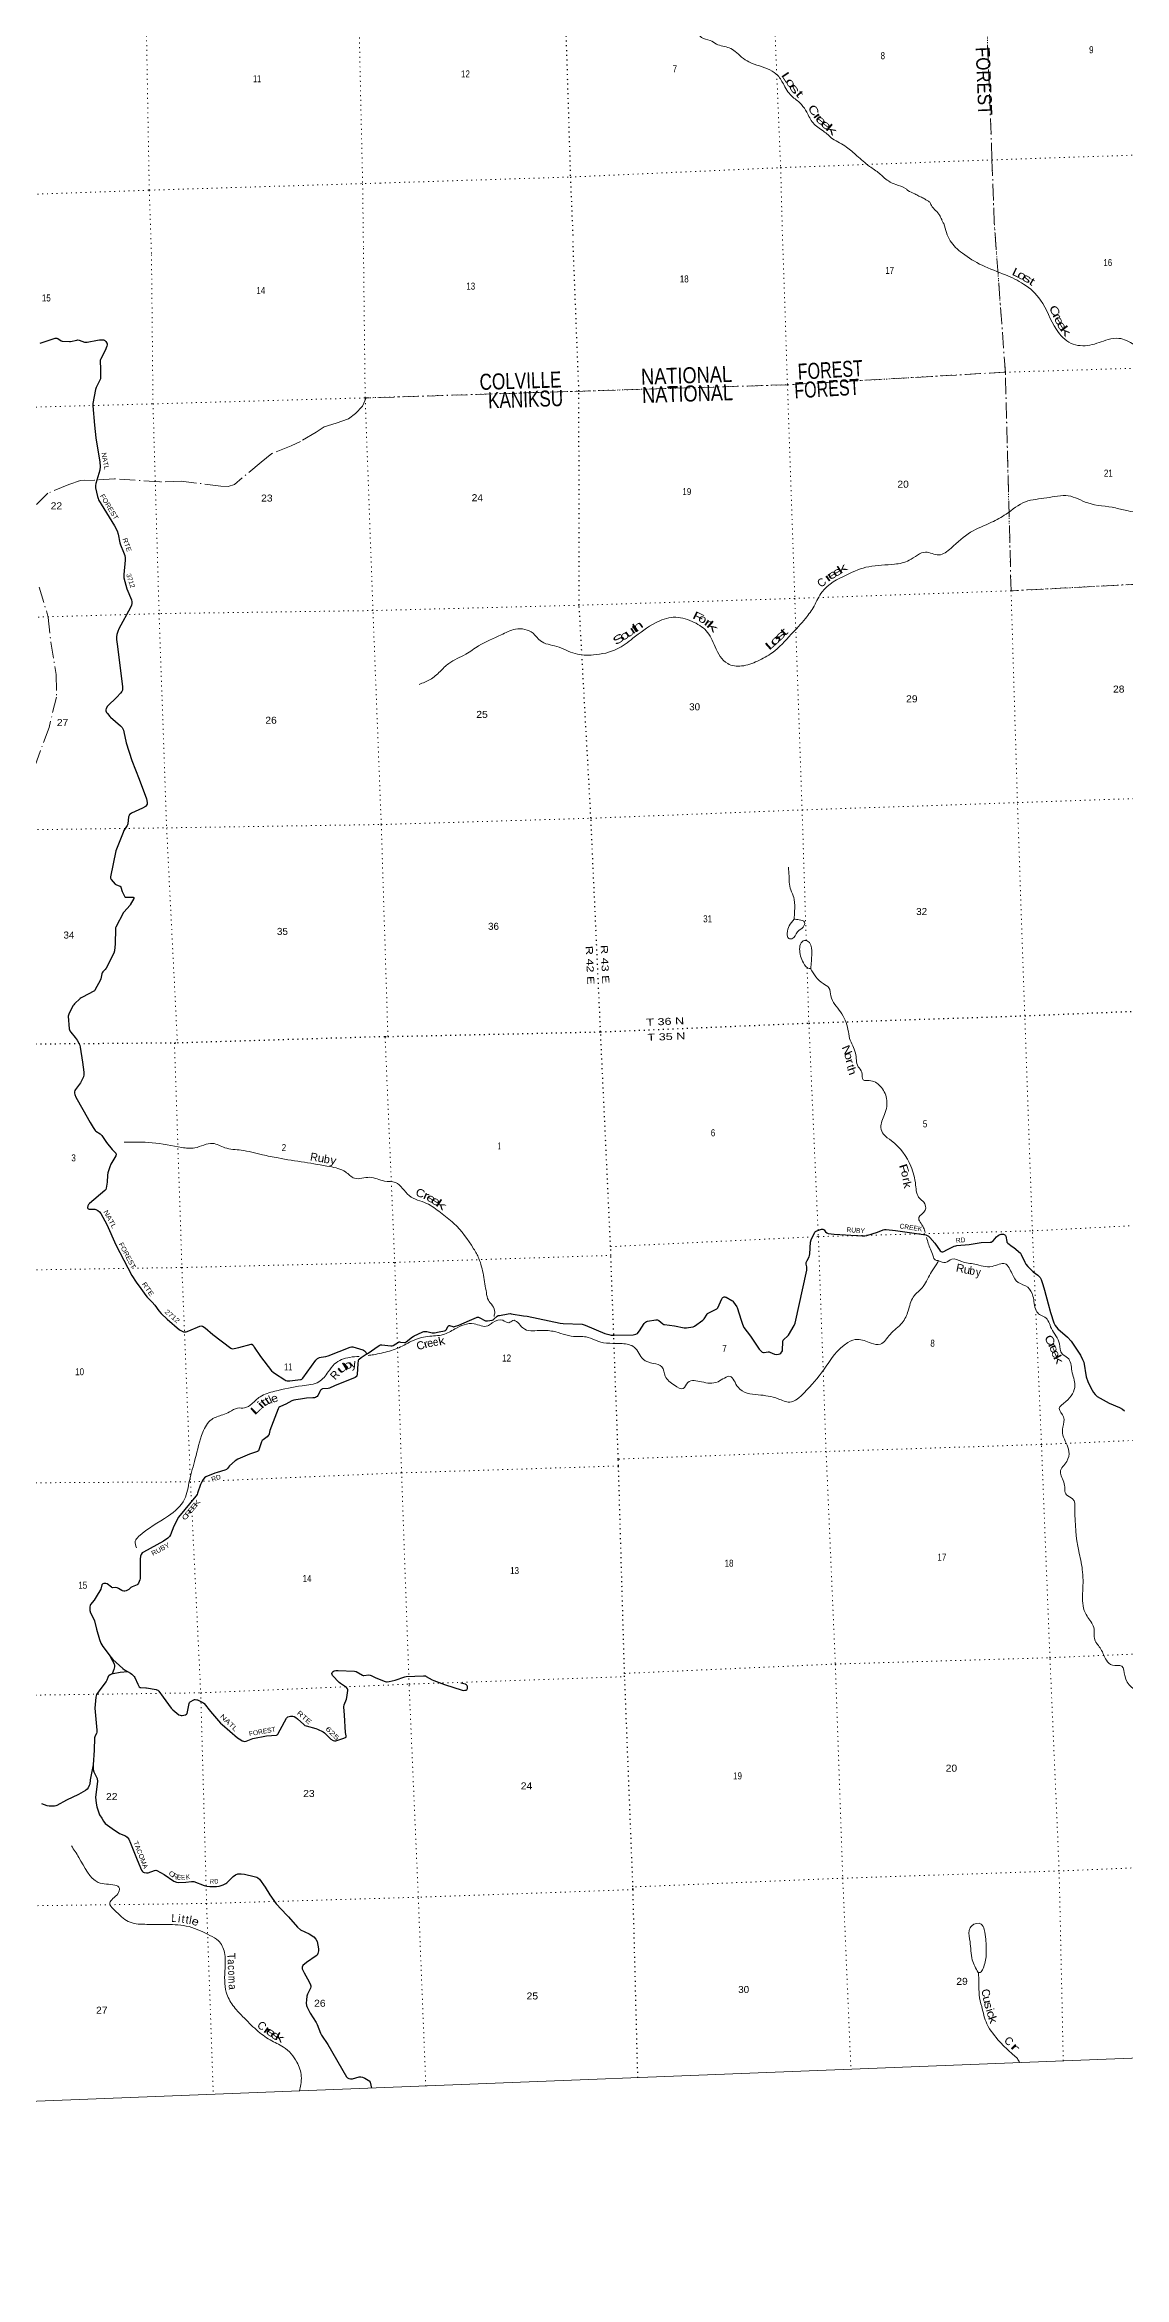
# Model space of a CAD drawing. Header units: feet. Extents: x 727543 to 978287, y 379550 to 572970.
# Drawn here: x 856891 to 883876, y 379550 to 435364 of the extents above; entities that cross this region are included whole.
import ezdxf
from ezdxf.enums import TextEntityAlignment as Align

# ---------------------------------------------------------------- set-up
doc = ezdxf.new("R2010")
doc.units = ezdxf.units.FT
doc.header["$LTSCALE"] = 80
doc.linetypes.add('DOT_DASHED', pattern=[7.7, 5, -1.2, 0.3, -1.2])
doc.linetypes.add('DOTTED', pattern=[1.5, 0.3, -1.2])
for name, color, linetype, lineweight in [('29', 7, 'Continuous', 25), ('39', 7, 'Continuous', 13), ('4', 7, 'Continuous', 13), ('44', 7, 'DOT_DASHED', 13), ('6', 7, 'DOTTED', 25), ('7', 7, 'DOTTED', 13)]:
    doc.layers.add(name, color=color, linetype=linetype, lineweight=lineweight)
doc.layers.add('30', color=7, linetype='Continuous')
doc.layers.add('41', color=7, linetype='Continuous')

msp = doc.modelspace()

# ---------------------------------------------------------------- linework, layer by layer
at = {"layer": '29'}
msp.add_line((881880.46, 404226.96), (881972.18, 403888.89), dxfattribs=at)
for points in [[(856779.81, 427901.06), (857151.66, 428024.08), (857167.07, 428028.49), (857180.27, 428028.49), (857196.11, 428025.85), (857216.79, 428018.79), (857307.01, 427961.56), (857330.13, 427954.46), (857510.33, 427942.18), (857533.45, 427942.92), (857694.72, 427979.18), (857722.8, 427981.09), (857751.05, 427976.54), (857889.24, 427928.1), (857919.86, 427923), (857954.37, 427924.57), (858214.97, 427979.72), (858260.22, 427985.35), (858319.63, 427988.88), (858356.16, 427986.23), (858372.88, 427983.59), (858381.72, 427978.71), (858393.56, 427969.51), (858403.68, 427960.69), (858416.01, 427945.72), (858448.57, 427901.68), (858454.29, 427891.12), (858455.75, 427881.23), (858456.93, 427869.11), (858456.49, 427856.77), (858449.01, 427826.83), (858405.6, 427722.17), (858293.22, 427513.3), (858284.42, 427492.16), (858280.78, 427467.41), (858289.39, 427242.42), (858287.06, 427034.2), (858283.54, 427006.02), (858276.94, 426990.39), (858181.44, 426792.89), (858165.77, 426746.27), (858096.07, 426394.81), (858091.22, 426332.66), (858139.71, 425852.29)], [(858139.71, 425852.29), (858172.12, 425531.25), (858273.55, 424927.89), (858280.91, 424820.11), (858267.2, 424726.42), (858169.13, 424397.37), (858162.09, 424342.77), (858163.57, 424285.43), (858207.86, 424064.47), (858224.59, 424016.91), (858237.19, 423988.74), (858635.88, 423333.54), (858700.76, 423206.67), (858732.19, 423126.34), (858772.93, 422910.75), (858790.55, 422861.19), (858863.88, 422677.17), (858890.87, 422597.22), (858901.43, 422537.33), (858903.58, 422479.65), (858866.23, 422121.64), (858872.52, 422031.66), (858943.07, 421763.01), (859058.03, 421488.19), (859067.79, 421438.22), (859069.55, 421394.18), (859058.99, 421348.39), (859035.34, 421294.07), (858746.43, 420760.76), (858716.61, 420689.63), (858697.59, 420619.87), (858690.21, 420562.81), (858690.21, 420494.11), (858709.05, 420320.55), (858839.98, 419314.02), (858840.72, 419259.36), (858833.68, 419227.66), (858817.83, 419194.19), (858787.9, 419152.87), (858695.41, 419050.37), (858465.07, 418823.35), (858432.32, 418771.45), (858420.88, 418737.99), (858423.52, 418711.56), (858440.25, 418671.05), (858458.73, 418642.87), (858521.22, 418570.65), (858539.78, 418550.85), (858789.12, 418334.01), (858824.88, 418294.11), (858842.48, 418264.17), (858858.33, 418230.7), (858871.24, 418182.55), (858929.83, 417911.38), (859073.16, 417472.76), (859251.59, 417002.17)], [(859251.59, 417002.17), (859437.34, 416512.28), (859456.84, 416416.45), (859453.32, 416381.23), (859435.39, 416353.25), (859407.55, 416321.34), (859339.9, 416276.79), (859059.6, 416148.26), (859029.97, 416131.11), (859013.24, 416117.01), (859001.8, 416097.65), (858988.78, 416056.74), (858970.12, 415888.04), (858963.08, 415859.86), (858954.9, 415840.02), (858871.54, 415717.18), (858850.91, 415670.65), (858667.75, 415208.19), (858534.43, 414558.17), (858534.43, 414537.03), (858537.25, 414524.62), (858545.44, 414507.98), (858555.56, 414494.76), (858654.58, 414381.16), (858663.16, 414373.68), (858673.82, 414367.41), (858771.64, 414330.96), (858783.31, 414324.8), (858788.13, 414319.92), (858792.55, 414313.35), (858797.17, 414303.65), (858828.99, 414196.9), (858892.01, 414062.78), (858896.62, 414057.5), (858900.7, 414055.05), (858906.75, 414052.21), (858913.13, 414051.33), (858993.26, 414050.91), (859101.78, 414049.45), (859109.62, 414048.25), (859112.93, 414046.93), (859119.09, 414039.88), (859122.61, 414029.31), (859122.39, 414024.03), (859120.98, 414020.08), (859032.17, 413863.3), (859017.3, 413842.67), (858875.94, 413689.8), (858859.4, 413664.99), (858669.97, 413303.17), (858664.25, 413284.67), (858660.05, 413258.19), (858656.23, 412885.8), (858636.09, 412706.92), (858620.95, 412652.92), (858427.92, 412279.78), (858407.49, 412247.54), (858346.5, 412183.78), (858328.58, 412157.69), (858319.22, 412131.82), (858297.21, 412012.04), (858286.98, 411984.91), (858142.75, 411728.46), (858133.06, 411714.36), (858119.04, 411702.18), (857833.81, 411553.18), (857801.24, 411534.69), (857774.64, 411516.62), (857634.45, 411384.09), (857617.73, 411364.72), (857598.76, 411336.16), (857493.18, 411124.28), (857486.14, 411102.26), (857482.19, 411075.71), (857501.99, 410763.18), (857509.03, 410736.76), (857520.17, 410713.13), (857542.48, 410678.63), (857657.14, 410545.88), (857704.43, 410476.07), (857755.48, 410389.76), (857767.8, 410354.53), (857776.89, 410303.45), (857833.69, 409927.98)], [(857833.69, 409927.98), (857869.03, 409674.62), (857867.75, 409609.1), (857858.47, 409563.65), (857840.86, 409514.33), (857786.9, 409412.53), (857662.19, 409248.36), (857644.59, 409218.41), (857636.85, 409186.88), (857637.55, 409155), (857646.35, 409123.3), (857672.01, 409055.57), (857846.67, 408743.02), (858031.67, 408422.86), (858102.28, 408295.43), (858132.85, 408246.05), (858150.69, 408223.21), (858171.81, 408202.07), (858274.79, 408136.9), (858295.92, 408121.05), (858317.32, 408096.89), (858432.69, 407916.65), (858581.76, 407747.89), (858656.79, 407671.88), (858670.87, 407650.74), (858674.77, 407627.07), (858667.35, 407589.09), (858547.86, 407374.23), (858522.12, 407310.79), (858471.07, 407157.55), (858461.98, 407098.98), (858452.32, 406931.57)], [(858452.32, 406931.57), (858429.7, 406777.08), (858419.14, 406745.38), (858396.23, 406717.94), (858014.78, 406398.02), (857985.21, 406366.67), (857967.6, 406333.2), (857962.32, 406292.69), (857967.34, 406273.29), (857978.16, 406262.75), (858002.81, 406253.94), (858116.73, 406253.43), (858141.88, 406252.18), (858166.52, 406245.13), (858217.57, 406220.47), (858258.06, 406188.77), (858291.5, 406148.13), (858444.88, 405866.88), (858669.11, 405361.26), (859071.95, 404597.57), (859177.84, 404427.34), (859297.44, 404269.06), (859419, 404092.67), (859452.45, 404050.25), (859581.55, 403930.95), (859644.33, 403856.64), (859746.66, 403710.56), (859806.28, 403641.75), (859951.49, 403501.9), (860260.45, 403240.14), (860310.62, 403208.44), (860359.16, 403189.12), (860393.36, 403185.54), (860425.92, 403187.3), (860496.33, 403208.44), (860765.5, 403331.01), (860799.99, 403337.03), (860838.72, 403326.46), (860903.78, 403286.55), (861091.04, 403117.39), (861543.98, 402776.34), (861561.34, 402768.09), (861580.71, 402764.56), (861628.24, 402769.85), (861744.06, 402796.85), (862054.28, 402878.35), (862074.48, 402879.06), (862081.53, 402873.77), (862099.13, 402854.4), (862131.4, 402805.15), (862282.93, 402572.11), (862561.87, 402211.65), (862598.18, 402174.48), (862631.63, 402151.58), (862890.4, 401984.25), (862915.93, 401973.68), (862952.97, 401964.57), (862991.62, 401963.11), (863022.42, 401964.87), (863285.6, 401993.05), (863304.96, 401998.34), (863320.96, 402006.25), (863345.45, 402028.28), (863672.34, 402481.84), (863712.49, 402519.72), (863758.26, 402540.86), (863798.3, 402549.53), (863922.01, 402570.84), (863976.54, 402586.66), (864524, 402803.31), (864561.6, 402811.11), (864594.42, 402808.6), (864839.49, 402740.34), (864862.87, 402725.81), (864882.24, 402709.96), (864950, 402634.34)], [(874299.43, 403478.36), (874329.28, 403376.78), (874345.7, 403332.57), (874368.89, 403295.75), (874530.24, 403076.78), (874751.56, 402752.11), (874794.89, 402701.26), (874824.82, 402680.13), (874855.14, 402669.97), (874877.63, 402667.8), (874973.07, 402685), (874995.57, 402685.41), (875018.46, 402680.13), (875131.12, 402627.28), (875176.45, 402619.14), (875229.7, 402625.52), (875268.43, 402637.85), (875289.55, 402650.18), (875316.61, 402683.4), (875328.28, 402715.35), (875338.46, 402951.93), (875351.17, 402981.33), (875361.73, 402997.19), (875458.26, 403075.69), (875481.43, 403102.87), (875622.65, 403346.21), (875645.15, 403405.85), (875941.51, 404723.83), (875944.41, 404769.21), (875939.13, 404811.48), (875921.55, 404877.92), (875921.53, 404906.6), (875925.05, 404922.45), (875946.17, 404973.54), (875994.76, 405064.11), (876004.26, 405091.55), (876013.06, 405135.59), (876033.22, 405423.87), (876051.79, 405486.12), (876137.83, 405681.81), (876159.17, 405697.49), (876190.86, 405713.35), (876308.8, 405750.34), (876340, 405752.71), (876354.57, 405746.81), (876370.41, 405736.25), (876407.38, 405685.16), (876437.94, 405660.26), (876472.52, 405648.17), (876623.97, 405627.87), (877324.53, 405583), (877390.87, 405585.78), (877437.2, 405595.33), (877710.66, 405679.76), (877849.11, 405735.9), (877884.33, 405743.29), (877926.58, 405745.05), (878155.16, 405716.62), (878917.66, 405607.66), (878951.1, 405595.33), (878977.88, 405580.31), (879016.24, 405546.01), (879135.44, 405399.84), (879273.25, 405213.1), (879294.37, 405191.96), (879318.44, 405184.22), (879341.9, 405184.91), (879366.55, 405193.72), (879439, 405235.58), (879622.43, 405323.8), (879660.53, 405336.4), (879692.21, 405341.68), (879994.43, 405365.66), (880299.64, 405420.79), (880523.1, 405426.23), (880551.26, 405431.51), (880575.99, 405442.51), (880598.79, 405459.69), (880683.91, 405561.75), (880719.38, 405595.33), (880745.79, 405612.94), (880768.67, 405622.63), (880797.72, 405629.68), (880823.83, 405632.04), (880857.57, 405630.56), (880873.41, 405623.51), (880885.73, 405614.7), (880903.34, 405594.45), (880912.37, 405575.41), (880935.9, 405441.2), (880940.31, 405430.63), (880946.47, 405422.71), (880964.07, 405405.09), (881076.29, 405322.34)], [(881076.29, 405322.34), (881111.87, 405296.1), (881279.18, 405151.44), (881301.36, 405121), (881386.57, 404931.27), (881417.11, 404878.4), (881460.5, 404822.06), (881597.33, 404682.79), (881710.48, 404603.64), (881750.42, 404566.51), (881770.33, 404541.99), (881793.21, 404496.19), (881842.42, 404367.18), (881880.46, 404226.96)], [(866750.87, 403187.62), (866886.43, 403209.38), (866910.16, 403218.04), (866926.92, 403232.28), (866978.85, 403330.04), (866985.89, 403337.09), (866991.86, 403340.2), (867000.85, 403341.49), (867013.17, 403340.61), (867090.63, 403315.95), (867102.07, 403314.19), (867113.33, 403315.14), (867138.16, 403320.35), (867242.3, 403356.8), (867509.18, 403468.67), (867681.24, 403544.07), (867702.36, 403549.35), (867716.98, 403549.87), (867733.17, 403549.35), (867747.25, 403544.07), (867909.1, 403463.41), (867929.45, 403457.77), (867955.85, 403457.76), (868075.55, 403480.66), (868100.2, 403490.36), (868118.51, 403502.42), (868199.96, 403578.29), (868222.55, 403590.76), (868255.11, 403598.68), (868479.57, 403640.09), (868522.91, 403642.22), (868550.86, 403639.21), (868859.21, 403590.07)], [(868859.21, 403590.07), (868951.28, 403575.79), (869772.56, 403399.65), (869848.05, 403394.31), (870325.31, 403374.99), (870397.82, 403357.15), (870893.9, 403148.7), (870994.24, 403116.06), (871050.58, 403105.49), (871128.67, 403102.27), (871602.4, 403110.19), (871664.94, 403124.86), (871705.43, 403146), (871728.31, 403167.14), (871761.22, 403211.45), (871870.77, 403393.14), (871907.87, 403431.36), (871928.99, 403443.69), (871956.85, 403453.11), (872168.4, 403484.2), (872204.75, 403483.69), (872238.82, 403471.87), (872339.16, 403383.8), (872358.52, 403373.23), (872379.9, 403368.34), (872630.18, 403336.65), (872877.83, 403286.92), (872899.84, 403286.04), (872933.37, 403287.07), (872979.93, 403292.2), (873096.11, 403309.82), (873117.24, 403316.87), (873136.77, 403325.83), (873337.86, 403477.17), (873361.06, 403498.3), (873372.5, 403513.27), (873446.55, 403628.63), (873458.76, 403644.51), (873472.84, 403654.19), (873689.37, 403763.4), (873710.5, 403776.62), (873719.69, 403787.04), (873815.51, 404012.41), (873827.56, 404031.15), (873842.52, 404043.48), (873875.97, 404057.57), (873894.46, 404059.33), (873910.23, 404056.64), (873924.38, 404052.29), (874066.98, 403968.62), (874078.42, 403959.81), (874088.1, 403951), (874107.47, 403928.11), (874190.2, 403814.49), (874199.51, 403793.2), (874299.43, 403478.36)], [(881972.18, 403888.89), (882031.85, 403668.94), (882111.84, 403407.62), (882150.82, 403341.97), (882217.46, 403263.18), (882457.15, 403053.09), (882548.41, 402949.64), (882780.78, 402604.4), (882832.01, 402495.47), (882861.76, 402424.73), (882918.09, 402065.39), (882965.69, 401941.76), (883041.31, 401787.08), (883108.21, 401670.83), (883150.46, 401617.98), (883198.74, 401573.32), (883492.58, 401400.61), (883755.66, 401297.02), (883833.48, 401255.12), (883879.25, 401209.32)], [(864952.01, 402634.42), (865247.5, 402847.38), (865282.92, 402857.64), (865319.68, 402859.71), (865546.76, 402838.57), (865580.21, 402840.34), (865600.77, 402844.89), (865738.22, 402927.15), (865752.74, 402932.82), (865759.78, 402933.7), (865786.17, 402931.93), (865883.15, 402919.18), (865897.09, 402920.49), (865905.89, 402923.13), (865923.47, 402933.69), (866084.55, 403062.48), (866103.93, 403072.86), (866124.18, 403082.55), (866327.51, 403182.07), (866342.47, 403187.35), (866367.11, 403192.64), (866388.84, 403194.03), (866441.05, 403191.76), (866572.2, 403160.05), (866599.09, 403158.64), (866631.17, 403160.05), (866750.87, 403187.62)], [(864950, 402634.34), (864803.22, 402533.58), (864751.19, 402496.94), (864735.34, 402482.85), (864729.4, 402468.09), (864718.59, 402383.13), (864704.37, 402124.98), (864696.62, 402088.29), (864689.57, 402079.48), (864682.53, 402068.91), (864651.06, 402048.29), (864132.96, 401835.28), (864006.54, 401779.65), (863978.39, 401771.22), (863836.46, 401762.41), (863816.44, 401753.61), (863798.84, 401739.51), (863789.15, 401729.82), (863766.89, 401691.06), (863728.42, 401601.24), (863721.38, 401591.55), (863701.16, 401571.59), (863684.41, 401558.08), (863658.01, 401545.75), (863632.48, 401536.94), (863596.18, 401532.96), (863433.74, 401526.1), (863283.6, 401505.1)], [(863283.6, 401505.1), (863166.02, 401488.65), (863116.69, 401479.71), (863092.04, 401472.66), (863066.6, 401462.32), (862917.19, 401377.55), (862786.62, 401323.83), (862765.49, 401309.74), (862743.64, 401293.77), (862723.24, 401262.18), (862518.59, 400718.89), (862505.62, 400637.86), (862499.68, 400619.25), (862485.6, 400599.88), (862448.31, 400560.99), (862348.29, 400483.62), (862330.68, 400467.77), (862314.4, 400438.64), (862272.96, 400314.16), (862247.94, 400233.49), (862233.86, 400212.36), (862209.24, 400194.77), (862014.87, 400130.23), (861718.08, 399999.22), (861651.8, 399959.99), (861514.57, 399833.02)], [(861513.63, 399832.14), (861514.57, 399833.02), (861457.54, 399766.71), (861434.65, 399745.57), (861397.63, 399725.93), (861200.79, 399673.36), (861145.95, 399655.74), (860919.8, 399562.91), (860887.18, 399537.72), (860855.49, 399498.97), (860811.48, 399423.23), (860786.42, 399374.18), (860711.14, 399151.96), (860698.82, 399123.78), (860673.08, 399081.68), (860233.31, 398554.07), (860123.37, 398330.12), (860033.4, 398112.7), (860012.27, 398073.94), (859970.24, 398027.89), (859858.47, 397956.77), (859362.8, 397682.34), (859329.25, 397658.24), (859301.08, 397619.49), (859283.48, 397577.21), (859277.32, 397501.68), (859281.75, 397071.28), (859276.43, 397018.83), (859269.39, 396985.36), (859234.19, 396900.81), (859221.86, 396879.68), (859199.43, 396860.57), (859074.63, 396815.06), (859044.06, 396795.13), (858992.86, 396747.22), (858927.88, 396712.34), (858896.19, 396705.29), (858865.9, 396705.65), (858836.34, 396710.58), (858824.02, 396717.62), (858739.52, 396772.23), (858704.02, 396789.36), (858662.06, 396793.37), (858589.55, 396788.56), (858572.28, 396793.37), (858559.96, 396800.41), (858451.12, 396889.36), (858417.37, 396897.29), (858368.08, 396897.29), (858345.19, 396890.25), (858334.88, 396882.44), (858324.07, 396865.59), (858297.69, 396752.1), (858182.36, 396564.14), (858128.27, 396481.85)], [(858128.27, 396481.85), (858038.89, 396367.1), (858026.57, 396342.44), (858019.13, 396315.8), (858021.29, 396220.9), (858024.81, 396194.48), (858032.53, 396175.52), (858121.44, 396004.23), (858137.47, 395958.45), (858189.44, 395749.55), (858261.53, 395493.04), (858295.9, 395403.59), (858344.35, 395323.5), (858551.15, 395046.01), (858593.9, 394996), (858841.54, 394771.04), (858889.14, 394737.76), (859038.98, 394650.6), (859073.98, 394626.79), (859096.87, 394603.89), (859125.03, 394572.19), (859141.47, 394544.26), (859216.04, 394380.4), (859257.05, 394315.03), (859274.66, 394297.41), (859295.78, 394291.21), (859419.01, 394288.6), (859434.85, 394286.85), (859676.02, 394244.57), (859697.15, 394237.53), (859715.98, 394228.46), (859730.6, 394217.27), (859742.92, 394202.29), (859849.31, 394050.99), (860050.51, 393779.8), (860094.99, 393739.02), (860244.63, 393615.72), (860280.34, 393600.37), (860302.72, 393596.34), (860329.13, 393598.11), (860413.62, 393610.44), (860436.07, 393625.05), (860450.59, 393649.19), (860502.04, 393895.43), (860512.2, 393923.98), (860524.53, 393936.31), (860616.07, 393990.92), (860637.19, 393997.96), (860656.78, 393998.54), (860697.04, 393989.15), (860711.13, 393983.87), (860846.68, 393916.93), (860873.08, 393901.08), (860881.83, 393891.34), (861033.98, 393694.54), (861290.02, 393407.56), (861330.79, 393367.35), (861712.03, 393035.03), (861790.25, 392985.11), (861830.74, 392963.97), (861864.19, 392949.88), (861888.11, 392947.89), (861924.04, 392956.93), (862054.56, 393007.22), (862093.04, 393020.34), (862439.29, 393083.82), (862686.29, 393103.14), (862703.31, 393113.07), (862716.22, 393126.03), (862780.84, 393239.07), (862936.44, 393529.34), (862957.39, 393550.55), (862971.48, 393559.36), (863038.85, 393575.45), (863066.04, 393577.55), (863095.33, 393576.28), (863124.63, 393568.17), (863172.71, 393548.25), (863214.18, 393514.9), (863365.81, 393367.36), (863397.27, 393349.59), (863425.66, 393339.17), (863665.36, 393272.37), (863714.36, 393254.62), (863855.32, 393189.84), (863887.77, 393164.79), (864045.12, 393006.7), (864099.9, 392972.78), (864135.1, 392962.22), (864149.19, 392961.34), (864165.28, 392963.48), (864345.85, 393021.4), (864411.48, 393045), (864423.81, 393055.57), (864426.69, 393061.03), (864429.09, 393069.67), (864429.09, 393087.28), (864412.35, 393173.1), (864383.95, 393600.03)], [(858605.51, 394640.36), (858591.63, 394639.13), (858563.47, 394626.79), (858531.79, 394610.94), (858498.34, 394586.28), (858480.73, 394568.67), (858468.44, 394548.06), (858445.52, 394475.31), (858428.17, 394445.75), (858296.18, 394273.18), (858188.51, 394121.26), (858174.42, 394089.55), (858166.11, 394050.39), (858146.42, 393777.94), (858198.12, 393225.59), (858193.48, 393178.32), (858184.04, 393148.08), (858152.35, 393086.44), (858138.54, 393039.18), (858126.32, 392728.81), (858102.22, 392361.6), (858106.59, 392253.26), (858113.63, 392216.26), (858122.87, 392189.43), (858173.48, 392089.43), (858189.32, 392052.44), (858199.89, 392018.98), (858208.69, 391948.51), (858165.29, 391553.4), (858177, 391405.97), (858194.58, 391313.19), (858265.02, 391110.04), (858316.02, 391026.56), (858360.08, 390951.5), (858405.85, 390898.66), (858574.92, 390769.88), (858760.48, 390644.92), (858912.86, 390585.12), (858956.92, 390550.59), (858997.36, 390500.56), (859038.97, 390401.14), (859201.43, 389987.47), (859310.71, 389725.5), (859334.71, 389693.21), (859353.73, 389682.03), (859380.73, 389668.1), (859433.01, 389661.82), (859476.9, 389665.09), (859634.62, 389721.98), (859673.35, 389729.03), (859695.65, 389722.61), (859874.35, 389619.49), (860120.49, 389450.71), (860185.08, 389425.36), (860247.24, 389419), (860416.08, 389425.05), (860557.08, 389443.66), (860595.92, 389446.26), (860618.32, 389441.63), (860881.16, 389344.07), (860944.37, 389327.4), (861021.83, 389320.36), (861106.32, 389316.83), (861187.37, 389320.77), (861254.2, 389330.92), (861356.3, 389359.11), (861423.39, 389399.14), (861440.8, 389415.48), (861601.66, 389569.63), (861662.61, 389612.76), (861722.47, 389633.9), (861799.92, 389640.95), (861884.5, 389631.87), (862127.36, 389570.49), (862194.26, 389552.87), (862222.42, 389535.26), (862261.15, 389503.55), (862405.16, 389305.75), (862514.9, 389115.21), (862674.3, 388886.53), (862942.14, 388606.08), (862986.56, 388559.33)], [(858529.97, 395070.79), (858626.21, 394886.7), (858635.65, 394848.74), (858635.65, 394808.22), (858621.49, 394747.67), (858577.73, 394633.92)], [(858969.54, 394690.99), (858777.2, 394667.72), (858603.51, 394640.27)], [(864383.95, 393600.03), (864369.77, 393813.15), (864377.15, 393865.86), (864433.49, 394005.02), (864441.37, 394041.52), (864466.93, 394216.4), (864466.93, 394242.82), (864458.98, 394263.59), (864433.49, 394293.9), (864283.22, 394395.01), (864252.17, 394417.21), (864086.79, 394593.96), (864074.37, 394618.02), (864069.09, 394642.68), (864074.37, 394667.34), (864099.07, 394693.07), (864128.94, 394713.14), (864165.91, 394720.18), (864224.48, 394722.51), (864637.69, 394704.33), (864673.38, 394697.18), (864836.62, 394603.93), (864852.46, 394598.64), (864868.04, 394596.74), (864993.29, 394609.21), (865024.46, 394603.34), (865047.86, 394596.88), (865171.46, 394541.14), (865405.23, 394447.16), (865431.63, 394440.11), (865450.58, 394438.23), (865503.81, 394443.63), (865653.82, 394481.01)], [(865653.82, 394481.01), (865896.38, 394565.18), (865929.65, 394569.1), (866361.12, 394588.08), (866407.16, 394583.21), (866429.78, 394573.99), (866579.41, 394485.92), (866614.39, 394469.22), (866885.26, 394372), (867324.57, 394229.57), (867361.91, 394224.35), (867396.23, 394225.22), (867425.28, 394231.39), (867442.66, 394240.59), (867453.45, 394254.29), (867459.6, 394272.78), (867462.03, 394311.83), (867456.09, 394330.04), (867443.76, 394346.76), (867433.2, 394358.22), (867417.61, 394370.31), (867405.92, 394375.84), (867295.82, 394403.41)], [(858102.12, 392364.02), (858032.14, 391988.42), (858016.8, 391879.84), (858004.47, 391844.61), (857977.43, 391790.94), (857953.42, 391756.54), (857909.41, 391721.31), (857734.92, 391619.75), (857435.02, 391478.32), (857194.69, 391349.63), (857168.29, 391339.06), (857139.29, 391333.05), (857004.57, 391328.49), (856950.4, 391335.14), (856823.24, 391386.62)], [(862986.56, 388559.33), (863208.26, 388302.21), (863289.56, 388240.46), (863500.27, 388140.7), (863619.74, 388063.25), (863669.48, 388002.76), (863698.47, 387947.86), (863732.85, 387759.67), (863733.54, 387713.93), (863722.29, 387646.94), (863701.17, 387604.66), (863680.23, 387584.92), (863435.48, 387419.66), (863345.56, 387347.48), (863327.96, 387305.2), (863326.94, 387264.18), (863381.15, 387159.83), (863502.14, 386937.57), (863535.69, 386866.59), (863542.73, 386836.64), (863544.49, 386808.46), (863536.37, 386778.05), (863456.47, 386632.31), (863441.63, 386576.87), (863431.82, 386491.39), (863430.06, 386401.55), (863438.37, 386347.36), (863447.67, 386317), (863530.21, 386152.04), (863678.28, 385917.14), (863701.56, 385873.56), (863782.14, 385651.15), (863808.35, 385602.41), (863967.83, 385371.72), (864438.54, 384566.64), (864463.42, 384541.41), (864496.87, 384520.27), (864537.35, 384511.46), (864560.24, 384511.46), (864583.23, 384512.38), (864750.36, 384560.78), (864794.18, 384563.53), (864834.86, 384555.5), (864889.44, 384530.84), (864980.13, 384480.84), (865003.86, 384460.38), (865024.4, 384426.37), (865063.99, 384277.17)]]:
    msp.add_lwpolyline(points, dxfattribs=at)
at = {"layer": '39'}
msp.add_line((868096.1, 403425.63), (868095.82, 403424.04), dxfattribs=at)
for points in [[(868308.46, 441045.2), (868370.9, 441053.44), (868489.12, 440999.27), (868564.58, 440962.41), (868690.49, 440926.59), (868787.13, 440841.67), (868867.62, 440756.41), (868952.5, 440556.07), (868988.23, 440389.07), (869016.29, 440300.73), (869051.56, 440254.97), (869122.98, 440218.03), (869247.29, 440161.97), (869368.4, 440065.42), (869409.67, 440021.8), (869457.79, 439939.93), (869500.06, 439847.84), (869591.1, 439740.57), (869650.08, 439719.55), (869712.44, 439730.93), (869817.09, 439747.21), (869982.83, 439738.46), (870047.05, 439658.94), (870043.15, 439553.78), (869967.27, 439414.82), (869874.87, 439293.71), (869783.17, 439138.25), (869687.06, 439000.9), (869588.89, 438865.52), (869537.75, 438799.81), (869447.57, 438668.64), (869357.02, 438555.65), (869248.05, 438454.4), (869163.3, 438353.66), (869119.96, 438203.23), (869144.9, 438070.37), (869245.38, 437896.61), (869324.1, 437799.2), (869455.63, 437686.7), (869559.88, 437624.16), (869644.2, 437549.09), (869714.85, 437451.51), (869738.34, 437389.35), (869746.14, 437304.63), (869805.13, 437184.59), (869895.51, 437109.64), (870078.4, 436953.73), (870280.25, 436759.81), (870446.06, 436551.01), (870552.83, 436464.28), (870737.93, 436397.33), (870927.86, 436292.08), (871084.1, 436155.84), (871176.58, 436076.89), (871378.41, 435981.99), (871669.6, 435959.64), (871803.09, 435948.22), (871912.19, 435944.39), (871965.08, 435925.26), (872028.35, 435892.2), (872036.5, 435888.32), (872090.5, 435913.67), (872090.54, 435911.65), (872149.6, 435886.59), (872236.76, 435870.18), (872302.13, 435833.12), (872425.86, 435805.33), (872532.86, 435805.5), (872654.45, 435783.73), (872688.55, 435794.53), (872765.88, 435862.79), (872835.17, 435831.87), (873028.05, 435779.23), (873191.58, 435681.53), (873309.43, 435546.52), (873523.04, 435468.03), (873682.37, 435378.32), (874001.33, 435281.77), (874152.58, 435191.9), (874310.93, 435051.66), (874493.11, 434930.09), (875018.11, 434730.64), (875212.78, 434591.13), (875371.18, 434349.85), (875591.37, 434049.2), (875704.2, 433962.59), (875807.14, 433865.67), (875940.24, 433676.41), (876095.19, 433406.77), (876353.79, 433201.88), (876579.77, 433012.5)], [(876579.77, 433012.5), (876931.37, 432801.43), (877192.2, 432586.49), (877508.6, 432320.14), (877754.51, 432143.28), (877853.29, 432052.34), (877982.47, 431955.96), (878168.07, 431864.77), (878404.25, 431768.55), (878463.81, 431719.25), (878639.2, 431633.91), (878737.23, 431579.33), (878833, 431536.83), (878882.01, 431509.54), (878947.51, 431466.42), (879012.96, 431425.32), (879031.87, 431389.33), (879052.96, 431345.3), (879104.91, 431273.61), (879212.18, 431162.64), (879253.74, 431104.88), (879310.56, 430992.88), (879338.16, 430926.75), (879365.04, 430889.72)], [(879365.04, 430889.72), (879522.45, 430461.76), (879828.41, 430152.81), (880319.48, 429848.18), (880907.9, 429608.25), (881359.24, 429379.21), (881781.69, 428980.36), (882176.57, 428242.62), (882545.66, 427896.89), (883013.53, 427851.45), (883471.73, 427991.03), (883734.82, 428021.34), (884116.29, 427865.16), (884422.3, 427656.88), (884706.78, 427463.31)], [(884849.92, 423840.94), (884465.52, 423703.51), (883972.32, 423706.07), (883658.86, 423781.29), (882961.95, 423907.94), (882475.38, 424085.83), (881934.96, 424032.92), (881405.47, 423935.97), (880918.35, 423628.6), (880556.04, 423422.81), (880033.57, 423173.01), (879544.15, 422776.99), (879237.51, 422606.73), (878910.04, 422677.6), (878499.37, 422474.7), (878130.95, 422375.48), (877488.04, 422314.14), (876940.44, 422114.08), (876322.9, 421682.86), (876120.52, 421327.79), (875907.13, 421020.78), (875550.58, 420623.85), (875076.51, 420163.76), (874708.21, 419955.82), (874310.08, 419831.74), (873962.73, 419890.06), (873646.47, 420313.54), (873425.32, 420711.05), (873074.54, 420944.46), (872603.52, 421048.21), (872157.34, 420910.93), (871593.29, 420523.24), (871197.96, 420256.27), (870609.06, 420109.61), (870149.52, 420141.15), (869691.16, 420317.68), (869279.74, 420461.07), (869096.93, 420648.07), (868658.1, 420752.58), (868296.62, 420607.21), (867738.33, 420336.43), (867416.38, 420125.54), (866992.18, 419894.14), (866772.68, 419693.71), (866527.03, 419492.66), (866249.62, 419371.41)], [(875479.49, 414799.34), (875495.78, 414584.28), (875503.82, 414379.1), (875624.14, 413991.31), (875635.85, 413701.65), (875624.52, 413505.89)], [(875625.09, 413505.79), (875498.09, 413336.01), (875449.44, 413147.62), (875488.22, 413017.65), (875566.84, 413011.44), (875708.31, 413187.9), (875848.95, 413303.95), (875884.81, 413425.59), (875744.77, 413484.73), (875623.58, 413506.06)], [(876038.37, 412265.42), (876063.27, 412638.48), (876003.47, 412916.95), (875909.77, 412973.15), (875798.25, 412912.15), (875761.05, 412756.25), (875854.34, 412412.12), (876002.08, 412268.6), (876038.37, 412265.42)], [(876035.24, 412265.69), (876345.6, 411892.06), (876490.61, 411784.72), (876540.87, 411582.54), (876782.17, 411183.48), (876967.85, 410746.88), (877010.54, 410520.36), (877156.57, 410155.32), (877225.64, 409814.65), (877316.93, 409675.85), (877350.89, 409483.35), (877498.11, 409468.67), (877774.61, 409328.16), (877933.59, 409021.81), (877883.09, 408619.95), (877792.9, 408291.67), (877860.6, 408124.12), (878054.96, 407963.57), (878542.47, 407326.65), (878660.37, 406856.25), (878755.44, 406524.24), (878861.96, 406430.09), (878900.18, 406225.61), (878740.64, 406046.71), (878858.4, 405789.73), (878894.98, 405673.19)], [(858879.31, 407927.83), (859580.05, 407914.02), (860319.1, 407794.39), (860641.36, 407783.8), (861092.03, 407897.03), (861396.07, 407789.37), (861801.88, 407726.38), (862333.46, 407613.98), (862723.53, 407532.5), (863383.84, 407425.13), (864020, 407317.19), (864409.05, 407185.34), (864631.54, 407027.46), (865021.61, 407048.66), (865381.71, 406956.41), (865656.16, 406920.55), (866002.79, 406590.4), (866435.31, 406397.16), (866784, 406167.73), (867117.39, 405897.68), (867612.9, 405262.95), (867742.45, 405020.34), (867857.36, 404600.21), (867930.26, 404167.01), (867980.24, 403978.92), (868083.63, 403838.39), (868141.07, 403680.67), (868122.04, 403572.76)], [(878932.62, 405548.01), (879027.9, 405254.1), (879099.82, 405076.58), (879147.94, 404983.08), (879226.68, 404970.82)], [(868091.06, 403423.04), (868342.33, 403475.98), (868488.45, 403414.97), (868590.04, 403469.69), (868843.26, 403284.34), (869253.14, 403219.43), (869599.74, 403199.35), (870111.48, 403072.39), (870472.24, 403048.61), (870717.73, 402949.65), (871326.75, 402891.41), (871628.42, 402801.83), (871849.65, 402502.97), (872103.35, 402396.15), (872318.38, 402310.58), (872401.42, 402078.96), (872629.24, 401854.76), (872848.34, 401767.27), (872968.19, 401917.05), (873307.97, 401937.08), (873720.57, 401938.67), (874021.88, 402072.57), (874220.43, 401801.37), (874721.28, 401613.75), (875224.45, 401512.77), (875511.92, 401428.89), (875873.67, 401662.86), (876355.71, 402229.84), (876968.18, 402920.68), (877208.19, 402998.77), (877544.22, 402901.93), (877780.16, 402879.26), (878018.99, 403120.42), (878325.24, 403413.49), (878472.35, 403712.91), (878600.53, 404054.16), (878848.87, 404323.73), (879059.14, 404687.04), (879190.15, 404883.39), (879231.32, 404969.53)], [(879226.68, 404970.82), (879406.81, 404920.67), (879564.17, 405004.89), (879810.93, 404944.22), (880136.31, 404877.33), (880572.14, 404823.1), (880894.92, 404889.04), (881070.98, 404635.43), (881222.07, 404423.53), (881459.98, 404300.24), (881591.07, 404081.82), (881674.66, 403719.35), (881757.15, 403618.59), (881889.22, 403555.24), (882051.75, 403273.13), (882256.56, 402887.32), (882319.84, 402637.12), (882458.62, 402539.69), (882565.76, 402207.97), (882639.17, 401851.29), (882409.69, 401441.23), (882248.02, 401268.32), (882358.79, 401059.5), (882337.56, 400807.32), (882341.51, 400606.07), (882492.43, 400196.85), (882434.91, 399947.85), (882276.91, 399690.46), (882375.49, 399384.71), (882429.1, 399114.15), (882584.06, 399013.08), (882641.29, 398762.74), (882736.51, 397703.89), (882825.97, 397246.92), (882836.5, 396709.57), (882872.19, 396223.16), (882943.4, 396081.87), (883112.08, 395793.87), (883138.15, 395490.45), (883289.71, 395254.4), (883427.98, 394977.76), (883577.33, 394854.41), (883813.4, 394825.7), (883884.36, 394593.8), (884352.27, 394135.62), (884606.56, 394101.3), (884856.83, 394272.25), (885072.69, 394349.78), (885319.92, 394367.65), (885600.41, 394126.56), (885779.51, 394026.05), (886041.69, 394047.72)], [(864979.49, 402598.11), (865108.46, 402615.1), (865511.24, 402707.07), (865873.4, 402849.76), (866058.9, 402949.17), (866466.23, 403071.69), (866849.8, 403116.91), (867144.92, 403258.71), (867623.49, 403386.68), (867964.64, 403336.27), (868056.28, 403398.19), (868091.06, 403423.04)], [(859188.65, 397787.36), (859157.21, 397953.74), (859239.54, 398066.41), (859982.22, 398583.11), (860386.67, 399001.29), (860510.35, 399469.29), (860656.63, 400016.34), (860842.96, 400677.07), (861066.17, 400996.39), (861341.69, 401111.56), (861511.36, 401183.99), (861712.79, 401279.3), (861889.8, 401285.45), (862067.01, 401384.23), (862274.87, 401562.25), (862642.54, 401699.71), (863326.24, 401836.5), (863746.93, 401938.96), (863979.61, 402186.01), (864138.79, 402383.03), (864515.97, 402548.9), (864755.76, 402572.16)], [(857559.28, 390335.79), (857746.07, 390048.21), (858231.33, 389423.32), (858437.45, 389381.83), (858761.64, 389272.63), (858719.94, 389140.79), (858519.14, 388910.59), (858680.57, 388684.83), (859027.84, 388425.17), (859447.5, 388374.58), (859942.71, 388372.07), (860499.34, 388316.63), (861022.95, 388097.33), (861234.87, 387965.37), (861385.52, 387672.92), (861399.32, 387276.6), (861431.23, 386675.33), (861596.67, 386346.98), (861839.6, 386070.78), (862186.35, 385734.6), (862523.37, 385484.76), (862862.98, 385307.47), (863196.48, 384928.69), (863306.03, 384576.89), (863291.94, 384371.19), (863258.32, 384212.23)], [(880218.67, 387169.64), (880076.41, 387485.91), (880019.17, 387941.63), (879999.57, 388223.05), (880063.72, 388339.31), (880298.4, 388381.04), (880373.55, 388243.87), (880412.52, 388001.16), (880422.26, 387606.76), (880344.34, 387268.69), (880271.76, 387172.36), (880218.67, 387169.64)], [(880227.9, 387170.11), (880242.88, 386899.87), (880248.55, 386610.07), (880310.64, 386317.56), (880441.92, 385883.72), (880764.61, 385440.26), (881092.91, 385121.76), (881201.63, 385017.59), (881255.84, 384916.05)]]:
    msp.add_spline(points, degree=3, dxfattribs=at)
at = {"layer": '4'}
msp.add_lwpolyline([(969937.84, 572954.67), (978041.59, 388968.11), (947496.78, 387643.8), (916945.33, 386361.5), (886396.97, 385118.33), (855846.95, 383920.08), (825295.31, 382766.75), (794742.09, 381652.54), (764187.38, 380580.36), (733631.22, 379550.22), (727552.54, 563611.91)], dxfattribs=at)
msp.add_lwpolyline([(969937.84, 572954.67), (978041.59, 388968.11), (947496.78, 387643.8), (916945.33, 386361.5), (886396.97, 385118.33), (855846.95, 383920.08), (825295.31, 382766.75), (794742.09, 381652.54), (764187.38, 380580.36), (733631.22, 379550.22), (727552.54, 563611.91)], dxfattribs=at)
at = {"layer": '44'}
for points in [[(880367.5, 437822.53), (880568.05, 432483.62), (880622.05, 430937.03)], [(884928.45, 421915.7), (881044.48, 421710.74), (880903.4, 427164.2), (880622.05, 430937.03)], [(880901.2, 427175.87), (875467.55, 426862.21), (864930.06, 426533.11), (864832.81, 426328.21), (864656.69, 426146.98), (864483.24, 426010.27), (864177.65, 425903.78), (863873.7, 425809.46), (863677.82, 425680.13), (863281.28, 425445.57), (863050.62, 425331.32), (862571.99, 425140.65), (862299.86, 424930.17), (861634.79, 424368.08), (861476.95, 424314.67), (861294.95, 424325.16), (860305.91, 424453.88), (859771.67, 424431.15), (858638.73, 424512.97), (858133.15, 424476.99), (857786.09, 424472.23), (857498.71, 424364.29), (856974.32, 424151.99), (856535.5, 423716.13)], [(857888.25, 424473.63), (857786.09, 424472.23), (857729.91, 424451.13)], [(856755.63, 421802.03), (856982.63, 421047.6), (857044.08, 420425.35), (857181.75, 419621.67), (857185.01, 419054.16), (857000.29, 418296.98), (856635.37, 417293.81)]]:
    msp.add_lwpolyline(points, dxfattribs=at)
at = {"layer": '6'}
for points in [[(869610.51, 442038.62), (869865.56, 437387.9), (870029.66, 432054.32), (870093.31, 430524.06)], [(871716.6, 384540.19), (871596.11, 389242.61), (871594.77, 389311.04), (871387.19, 394565.27), (871383.56, 394647.74), (871233.57, 399838.88), (871228.28, 400005.88), (871042, 405097.52), (871035.69, 405316.83), (870785.62, 410684.84), (870544.15, 416024.85), (870250.64, 421349.56), (870244.37, 426705.14), (870093.31, 430524.06)], [(854821.02, 410383.67), (854949.25, 410374.65), (854986.52, 410371.34), (860149.03, 410413.91), (860208.72, 410414.88), (865399.43, 410572.95), (865469.97, 410568.56), (870785.62, 410684.84), (875990.54, 410905.23), (881387.42, 411087.83), (885354.06, 411251.72)]]:
    msp.add_lwpolyline(points, dxfattribs=at)
at = {"layer": '7'}
msp.add_line((860551.41, 399101.32), (860561.34, 398897.08), dxfattribs=at)
for points in [[(874767.23, 442224.71), (874835.06, 440397.86), (875063.58, 437627.37), (875286.33, 432288.92), (875326.45, 430730.14)], [(880105.58, 442414.5), (880367.5, 437822.53), (880568.05, 432483.62), (880622.52, 430939.95)], [(859268.99, 441657.79), (859412.5, 437031.07), (859505.34, 431726.34), (859560.6, 430113.12)], [(864607.13, 441857.68), (864718.56, 437220.2), (864838.26, 431885.71), (864858.21, 430319.2)], [(855631.16, 431588.31), (859505.34, 431726.34), (865273.86, 431903.62), (870029.66, 432054.32), (875286.33, 432288.92), (880568.05, 432483.62), (884501.45, 432614.39)], [(882350.11, 384960.09), (882246.99, 389709.18), (882015.77, 395039.36), (881804.67, 400370.02), (881577.29, 405710.37), (881387.42, 411087.83), (881204.57, 416415.13), (881044.48, 421710.74), (880901.2, 427175.87), (880622.05, 430937.03)], [(875326.45, 430730.14), (875456.54, 426863.29), (875639.71, 421519.9), (875821.77, 416232.85), (875925.13, 412969.95)], [(859560.6, 430113.12), (859598.51, 426393.73), (859751.73, 421140.24), (859939.39, 415772.79), (860208.72, 410414.88)], [(865469.97, 410568.56), (865303.76, 415868.06), (865096.34, 421216.92), (864901.61, 426533.87), (864858.21, 430319.2)], [(854216.3, 426240.15), (854392.74, 426242.19), (859592.67, 426383.53), (864901.61, 426533.87), (870244.45, 426701.12), (875470.03, 426861.39), (880889.13, 427175.59), (884713.88, 427292.06)], [(884928.45, 421915.7), (881044.48, 421710.74), (875639.71, 421519.9), (870250.64, 421349.56), (865096.34, 421216.92), (859751.73, 421140.24), (854418.64, 420989.27), (854413.87, 420924.79)], [(854621.82, 415716.49), (854794.79, 415713.41), (859941.17, 415784.92), (865303.76, 415868.06), (870544.15, 416024.85), (875821.77, 416232.85), (881204.57, 416415.13), (885142.55, 416551.21)], [(875946.87, 412283.86), (875990.54, 410905.23), (876227.95, 405567.13), (876421.72, 400195.8), (876652.62, 394881.71), (876838, 389528.3), (877042.79, 384749.87)], [(860135.43, 410410.27), (860321.5, 404794.43), (860535.16, 399435.64), (860551.41, 399101.32)], [(866417.7, 384332.84), (866229.57, 389052.67), (865998.43, 394378.83), (865812.43, 399661.75), (865641.45, 404896.71), (865399.43, 410572.95)], [(871035.69, 405316.83), (876227.95, 405567.13), (881577.29, 405710.37), (885566.97, 405917.14)], [(855045.68, 404716.87), (855128.93, 404711.52), (860321.5, 404794.43), (865640.94, 404922.87), (871042, 405097.52)], [(885781.34, 400546.18), (881804.67, 400370.02), (876421.72, 400195.8), (871228.28, 400005.88)], [(871231.67, 399832.8), (865812.43, 399661.75), (861288.54, 399467.92)], [(861007.65, 399455.88), (860535.16, 399435.64), (855250.39, 399404.52)], [(860576.35, 398588.17), (860791.43, 394162.41), (860938.85, 388896.71), (861105.94, 384126.26)], [(871383.56, 394647.74), (876652.62, 394881.71), (882015.77, 395039.36), (885994.22, 395212.58)], [(855459.55, 394088.43), (860791.43, 394162.41), (865998.43, 394378.83), (871387.19, 394565.27)], [(886207.37, 389871.99), (882246.99, 389709.18), (876838, 389528.3), (871594.19, 389309.37)], [(871596.11, 389242.61), (866229.57, 389052.67), (860938.85, 388896.71), (855656.37, 388827.43)]]:
    msp.add_lwpolyline(points, dxfattribs=at)

# ---------------------------------------------------------------- texts
at = {"layer": '30'}
for s, rotation, width, p in [('NATL', 279.543, 1.05, (858347.94, 424943.91)), ('FOREST', 301.321, 1.1, (858453.66, 423778.13)), ('RTE', 289.572, 1.1, (858894.32, 422840.73)), ('NATL', 297.916, 1.2, (858472.5, 405972.05)), ('FOREST', 297.811, 1.1, (858905.68, 405066.57)), ('RD', 4.537, 0.85, (879788.23, 405420.63)), ('RTE', 304.573, 1.2, (859424.48, 404221.26)), ('2712', 319.728, 1.2, (860042.42, 403530.12)), ('C', 50.188, 1.5, (860454.78, 398527.58)), ('R', 50.188, 1.5, (860528.02, 398615.45)), ('E', 50.188, 1.65, (860600.95, 398702.95)), ('E', 50.188, 1.65, (860670.56, 398786.46)), ('K', 50.188, 1.6, (860738.34, 398867.79)), ('RUBY', 28.971, 1.1, (859812.47, 397702.37)), ('NATL', 315.922, 1.3, (861457.27, 393372.62)), ('RTE', 318.783, 1.3, (863342.21, 393503.09)), ('625', 314.866, 1.5, (864042.05, 393109.01)), ('TACOMA', 291.441, 1.05, (859238.65, 390090.61)), ('C', 325.561, 1.35, (860038.17, 389584.16)), ('R', 325.561, 1.35, (860130.43, 389523.66)), ('E', 354.158, 0.8, (860243.19, 389493.58)), ('E', 2.052, 0.75, (860352.74, 389489.61)), ('K', 7.519, 0.8, (860480.5, 389499.09)), ('R', 357.608, 0.7, (861072.5, 389390.23)), ('D', 2.783, 0.7, (861185.03, 389390.74))]:
    msp.add_text(s, height=120, rotation=rotation, dxfattribs=dict(at, width=width)).set_placement(p, align=Align.CENTER)
for s, rotation, p in [('3712', 287.714, (858984.27, 421945.5)), ('RUBY', 356.335, (877157.61, 405666.11)), ('CREEK', 351.868, (878534.04, 405734.99)), ('RD', 20.317, (861196.14, 399475.71)), ('FOREST', 10.389, (862340.13, 393136.8))]:
    msp.add_text(s, height=120, rotation=rotation, dxfattribs=at).set_placement(p, align=Align.CENTER)
at = {"layer": '41'}
for s, rotation, width, p in [('L', 303.906, 1.65, (875358.65, 434500.79)), ('o', 304.519, 1.6, (875459.21, 434351.06)), ('s', 306.272, 1.95, (875557.77, 434206.36)), ('t', 309.901, 1.8, (875686.93, 434069.7)), ('C', 303.263, 1.4, (876028.3, 433671.09)), ('r', 305.805, 1.85, (876135.47, 433512.85)), ('e', 322.635, 1.75, (876235.49, 433397.86)), ('e', 322.404, 1.75, (876361.7, 433281.22)), ('k', 320.268, 2.05, (876494.08, 433165.46)), ('L', 334.79, 1.4, (881142.14, 429575.35)), ('o', 332.412, 1.4, (881270.54, 429509.56)), ('s', 331.412, 1.7, (881397.13, 429439)), ('t', 329.122, 1.45, (881522.02, 429358.36)), ('C', 302.806, 1.4, (882052.11, 428659.05)), ('r', 298.112, 1.6, (882106.76, 428538.65)), ('e', 299.401, 1.45, (882161.1, 428421.94)), ('e', 302.495, 1.55, (882234.61, 428282.25)), ('k', 307.29, 1.95, (882329.82, 428148.82)), ('r', 36.763, 1.9, (876535.39, 421973.67)), ('e', 32.978, 1.6, (876627.75, 422035.65)), ('e', 30.243, 1.5, (876745.72, 422104.32)), ('k', 33.52, 1.8, (876875.99, 422187.17)), ('t', 34.684, 1.55, (871693.11, 420684.54)), ('h', 34.684, 1.7, (871773.09, 420749.07)), ('F', 333.428, 1.7, (873183.14, 420973.87)), ('o', 333.514, 1.35, (873294.45, 420921.67)), ('r', 326.041, 1.8, (873419.48, 420833.85)), ('k', 318.97, 2.1, (873515.03, 420742.33)), ('S', 33.725, 1.65, (871289.18, 420423.48)), ('o', 34.34, 1.6, (871432.83, 420513.25)), ('u', 34.684, 1.8, (871568.34, 420602.02)), ('L', 41.467, 1.95, (875102.68, 420303.57)), ('o', 43.568, 1.95, (875220.8, 420410.44)), ('s', 45.781, 2.3, (875331.85, 420516.74)), ('t', 45.781, 2, (875435.73, 420613.1)), ('N', 293.431, 1.25, (876854, 410191.76)), ('o', 291.622, 1.25, (876896.98, 410047.37)), ('r', 287.768, 1.3, (876925.28, 409918.93)), ('h', 288.826, 1.25, (876977.37, 409671.4)), ('u', 350.237, 1.1, (863782.9, 407429.02)), ('y', 346.852, 1.1, (864083.39, 407376.59)), ('F', 287.812, 1.5, (878276.31, 407235.57)), ('o', 285.859, 1.1, (878310.27, 407111.1)), ('r', 283.364, 1.15, (878340.02, 406969.32)), ('k', 283.579, 1.2, (878355.8, 406838.06)), ('C', 338.375, 1.15, (866245.4, 406562.13)), ('r', 336.313, 1.45, (866390.86, 406500.73)), ('e', 329.775, 1.5, (866501.36, 406440.85)), ('e', 329.775, 1.5, (866617.81, 406371.78)), ('k', 325.541, 1.85, (866746.26, 406283.74)), ('R', 348.566, 1.05, (879755.66, 404680.51)), ('u', 350.404, 1.1, (879927.62, 404641.67)), ('b', 353.127, 0.95, (880063.45, 404614.93)), ('y', 354.36, 0.9, (880218.31, 404580.06)), ('e', 8.44, 0.9, (866675.16, 402835.42)), ('k', 13.842, 1.2, (866835.94, 402861.62)), ('C', 298.283, 1.3, (881927.78, 402933.69)), ('b', 31.572, 1.6, (864508.13, 402268.8)), ('y', 18.163, 1.2, (864629.27, 402291.67)), ('C', 16.776, 1.05, (866313.94, 402752.73)), ('r', 16.697, 1.25, (866447.85, 402789.12)), ('r', 297.64, 1.6, (881995.61, 402803.61)), ('e', 291.514, 1.25, (882029.24, 402727.5)), ('e', 291.408, 1.25, (882074.35, 402599.94)), ('k', 297.129, 1.6, (882141.88, 402455.19)), ('u', 41.14, 2.05, (864396.94, 402219.79)), ('L', 43.744, 2.05, (862245.58, 401192.02)), ('i', 44.376, 1.9, (862356.08, 401290.19)), ('t', 38.871, 1.75, (862424.55, 401341.09)), ('t', 32.919, 1.5, (862510.57, 401384.31)), ('l', 25.021, 1.05, (862575.75, 401400.83)), ('e', 19.032, 1.15, (862664.75, 401433.47)), ('L', 356.916, 0.85, (860120.63, 388432.59)), ('e', 340.883, 1.2, (860627.17, 388354.29)), ('a', 271.859, 0.85, (861464.2, 387435.33)), ('c', 271.859, 0.9, (861468.86, 387292.1)), ('o', 272.459, 0.75, (861474.55, 387156.48)), ('m', 272.459, 0.8, (861481.67, 386990.49)), ('a', 273.616, 0.9, (861492.37, 386804.5)), ('u', 284.457, 1.2, (880355.28, 386469.91)), ('s', 284.38, 1.25, (880386.02, 386327.6)), ('r', 323.525, 1.9, (862404.91, 385652.5)), ('e', 325.545, 1.65, (862494.87, 385593.37)), ('e', 325.545, 1.65, (862607.26, 385515.21)), ('k', 331.192, 1.65, (862719.03, 385458.49)), ('c', 287.373, 1.3, (880454.01, 386103.31)), ('k', 288.367, 1.3, (880497.42, 385959.83)), ('r', 315.952, 2.25, (881080.91, 385230.76))]:
    msp.add_text(s, height=200, rotation=rotation, dxfattribs=dict(at, width=width)).set_placement(p, align=Align.CENTER)
for s, rotation, p in [('C', 41.786, (876375.6, 421843.89)), ('t', 288.128, (876946.21, 409794.19)), ('R', 350.503, (863610.51, 407458.18)), ('b', 350.237, (863929.55, 407403.78)), ('e', 10.546, (866541.7, 402810.5)), ('R', 48.373, (864217.39, 402042.33)), ('i', 353.516, (860244.67, 388424.88)), ('t', 352.516, (860339.73, 388413.75)), ('t', 350.936, (860439.15, 388399.32)), ('l', 349.936, (860518.45, 388384.33)), ('T', 272.129, (861458.28, 387573.14)), ('C', 282.57, (880320.65, 386640.43)), ('i', 286.38, (880422.32, 386205.46)), ('C', 316.936, (862252.86, 385768.24)), ('C', 315.784, (880921.7, 385385.08))]:
    msp.add_text(s, height=200, rotation=rotation, dxfattribs=at).set_placement(p, align=Align.CENTER)
at = {"layer": '44'}
for s, height, rotation, width, p in [('COLVILLE   NATIONAL   FOREST', 350, 272.265, 0.9, (879969.21, 440116.65)), ('COLVILLE', 400, 1.831, 0.8, (867767.8, 426730.7)), ('NATIONAL', 400, 1.831, 0.85, (871802.74, 426861.14)), ('FOREST', 400, 3.371, 0.75, (875639.46, 426519.58)), ('FOREST', 400, 3.371, 0.75, (875726.37, 426986.32)), ('KANIKSU', 400, 1.831, 0.8, (867978.07, 426270.83)), ('NATIONAL', 400, 1.831, 0.85, (871827.74, 426404.72))]:
    msp.add_text(s, height=height, rotation=rotation, dxfattribs=dict(at, width=width)).set_placement(p)
at = {"layer": '6', "width": 1.35}
for s, rotation, p in [('R 42 E', 272.589, (870413.59, 412831.04)), ('R 43 E', 272.589, (870787.69, 412852.79)), ('T 36 N', 2.425, (871930.75, 410837.79)), ('T 35 N', 2.425, (871960.3, 410459.34))]:
    msp.add_text(s, height=175, rotation=rotation, dxfattribs=at).set_placement(p)
at = {"layer": '7'}
for s, width, p in [('7', 0.85, (872586.2, 434669.98)), ('8', 0.85, (877784, 435000.29)), ('9', 0.85, (882994.76, 435149)), ('11', 0.65, (862099.99, 434425.39)), ('12', 0.85, (867297.45, 434545.38)), ('17', 0.85, (877900.27, 429633.05)), ('16', 0.85, (883351.21, 429828.49)), ('14', 0.85, (862183.71, 429132.06)), ('13', 0.85, (867429.7, 429240.61)), ('18', 0.85, (872765.62, 429419.83)), ('15', 0.85, (856821.15, 428944.22)), ('21', 0.85, (883365.73, 424565.71)), ('19', 0.85, (872831.51, 424103.89)), ('20', 1.1, (878203.43, 424288.36)), ('22', 1.1, (857041.68, 423748.68)), ('23', 1.1, (862301.47, 423942.17)), ('24', 1.1, (867562.88, 423950.46)), ('28', 1.1, (883592.25, 419166.96)), ('25', 1.1, (867679.28, 418533.88)), ('30', 1.05, (872999.28, 418723.9)), ('29', 1.1, (878421.15, 418923.48)), ('27', 1.1, (857196.08, 418332.13)), ('26', 1.1, (862406.25, 418387.55)), ('31', 0.85, (873350.05, 413423.66)), ('32', 1.05, (878672.97, 413605.95)), ('34', 1.05, (857361, 413017.74)), ('35', 1.05, (862696.88, 413109.31)), ('36', 1.05, (867972.01, 413236.49)), ('6', 0.85, (873539.98, 408075.41)), ('5', 0.85, (878840.62, 408298.33)), ('3', 0.85, (857558.23, 407447.93)), ('2', 0.85, (862816.88, 407706.5)), ('1', 0.4, (868220.46, 407745.63)), ('8', 0.85, (879027.36, 402815.81)), ('12', 0.85, (868327.03, 402444.01)), ('7', 0.85, (873827.87, 402683.89)), ('10', 0.85, (857654.88, 402102.51)), ('11', 0.65, (862875.9, 402220.6)), ('18', 0.85, (873885.73, 397315.28)), ('17', 0.85, (879204.37, 397464.21)), ('15', 0.85, (857732.49, 396764.32)), ('14', 0.85, (863337.77, 396932.05)), ('13', 0.85, (868524.98, 397131.89)), ('20', 1.1, (879410.97, 392191.35)), ('24', 1.1, (868791.02, 391747.15)), ('19', 0.85, (874097.82, 391998.38)), ('22', 1.1, (858424.71, 391481.3)), ('23', 1.1, (863352.45, 391558.54)), ('30', 1.05, (874225.19, 386658.45)), ('29', 1.1, (879675.99, 386862.45)), ('27', 1.1, (858174.87, 386140.1)), ('26', 1.1, (863626.27, 386313.91)), ('25', 1.1, (868936.59, 386496.77))]:
    msp.add_text(s, height=175, dxfattribs=dict(at, width=width)).set_placement(p)

doc.saveas('drawing.dxf')
